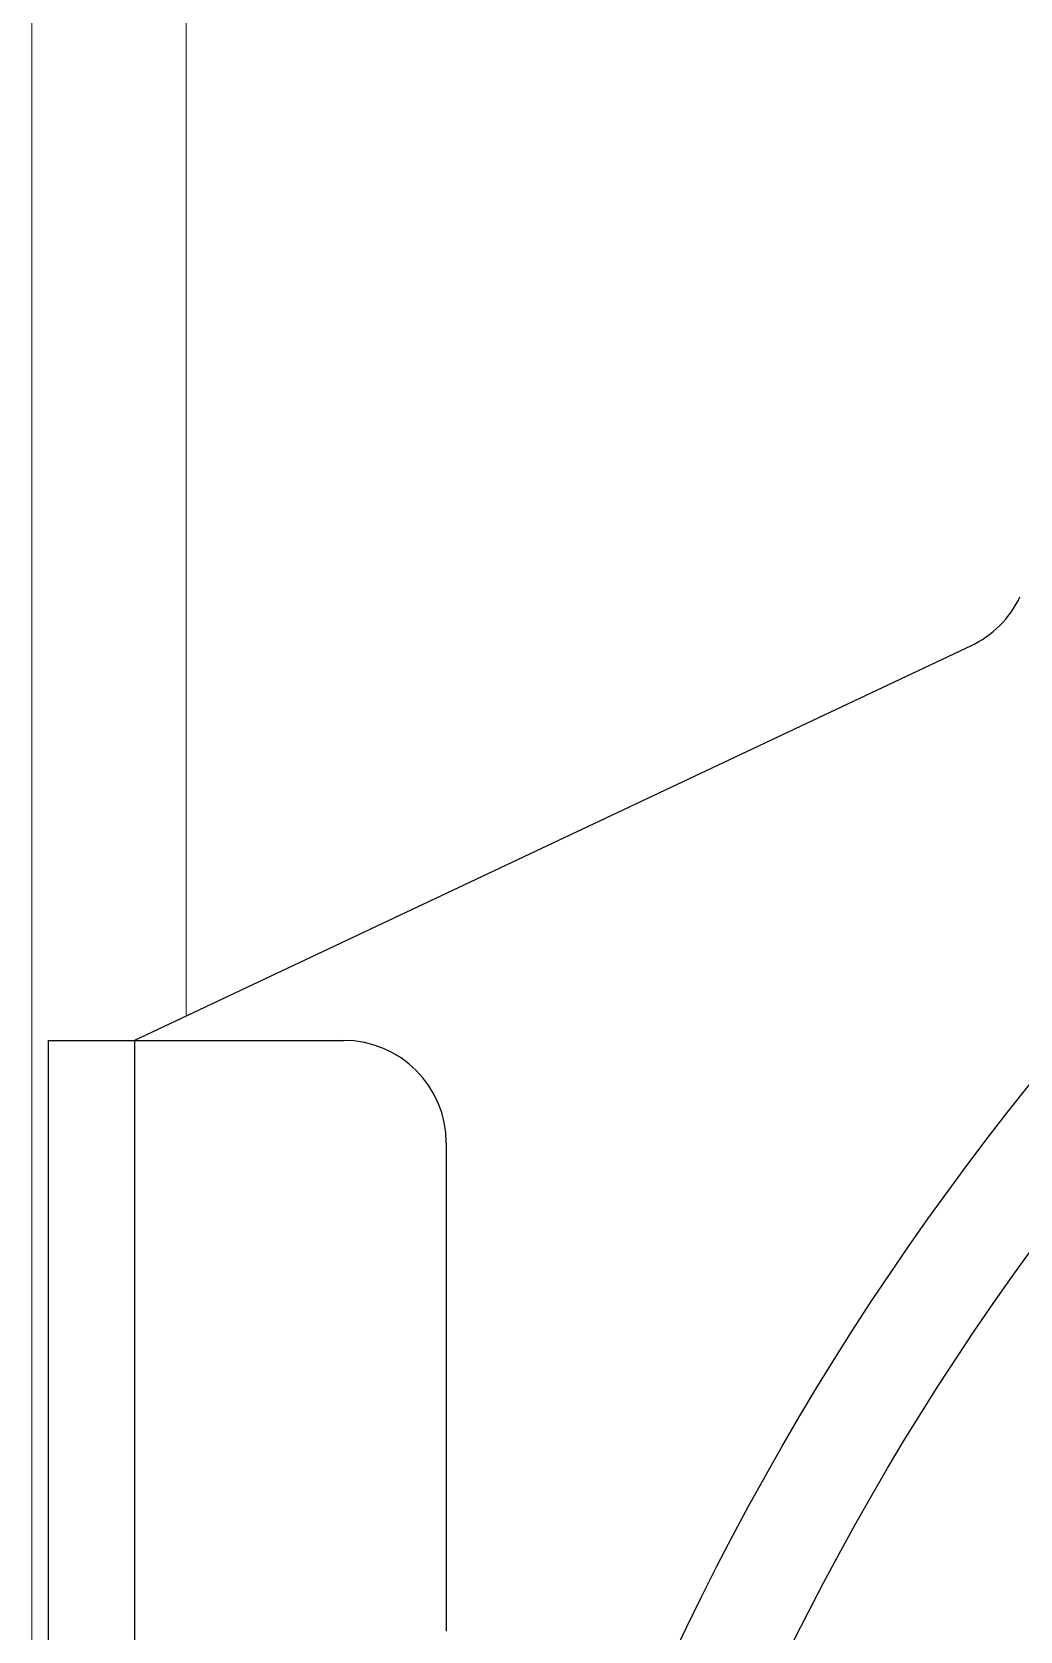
# Model space of a CAD drawing. Extents: x 16.7 to 113.1, y 4.5 to 84.5.
# Drawn here: x 50.072 to 51.276, y 37.387 to 39.335 of the extents above; entities that cross this region are included whole.
import ezdxf

# ---------------------------------------------------------------- set-up
doc = ezdxf.new("R2010")
doc.units = 0
doc.header["$MEASUREMENT"] = 0
doc.linetypes.add('SLD-SOLID', pattern=[0])
doc.layers.add('OBJECT', color=7, linetype='CONTINUOUS')

msp = doc.modelspace()

# ---------------------------------------------------------------- linework, layer by layer
at = {"layer": 'OBJECT', "linetype": 'SLD-SOLID', "lineweight": 15}
for p, q in [((50.0717, 44.0865), (50.0717, 36.5315)), ((50.2597, 44.0865), (50.2597, 38.1363))]:
    msp.add_line(p, q, dxfattribs=at)
at = {"layer": 'OBJECT'}
for p, q in [((51.216, 38.5873), (50.1966, 38.1065)), ((50.0917, 38.1065), (50.1966, 38.1065)), ((50.0917, 33.7065), (50.0917, 38.1065)), ((50.1966, 38.1065), (50.1966, 33.7065)), ((50.1966, 38.1065), (50.4516, 38.1065)), ((50.5766, 37.9815), (50.5766, 37.3869))]:
    msp.add_line(p, q, dxfattribs=at)
for centre, radius in [((53.9566, 35.9065), 3.425), ((53.9597, 35.9065), 3.3032)]:
    msp.add_circle(centre, radius, dxfattribs=at)
for centre, start, end in [((51.1626, 38.7004), 295.2532, 334.7468), ((50.4516, 37.9815), 0, 90)]:
    msp.add_arc(centre, 0.125, start, end, dxfattribs=at)

doc.saveas('drawing.dxf')
